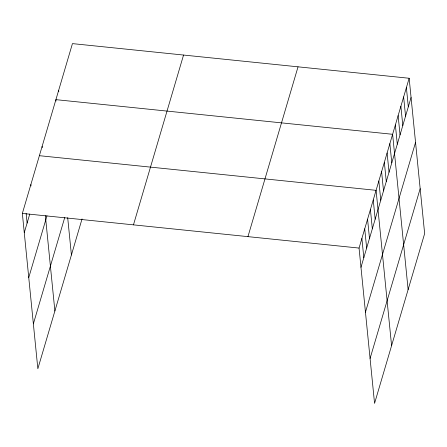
<?xml version="1.0" encoding="UTF-8"?>
<svg xmlns="http://www.w3.org/2000/svg" width="447" height="447" viewBox="0 0 447 447"><rect width="100%" height="100%" fill="white"/><g stroke="black" fill="none" stroke-linecap="round" stroke-linejoin="round"><path stroke-width="0.67" d="M82.041 218.941L37.85 368.741L22.35 213.426L72.442 43.616L409.15 78.259L424.65 233.574L374.558 403.384L359.053 248.068L409.15 78.259M24.272 232.669L29.759 214.068M28.753 277.576L46.963 215.834M33.369 323.84L64.77 217.404M133.463 224.858L183.555 55.048M247.945 236.636L298.037 66.826M360.975 267.317L411.067 97.502M365.456 312.218L415.548 142.403M370.077 358.483L420.169 188.668M39.381 155.69L376.089 190.333L391.589 345.648M22.35 213.426L359.053 248.068M406.39 87.595L408.312 106.844M403.635 96.938L405.558 116.181M400.881 106.28L402.803 125.523M398.126 115.617L400.048 134.86M395.371 124.959L397.294 144.202M408.122 289.611L392.617 134.296L55.914 99.653L56.048 101.028M389.862 143.638L391.784 162.881M387.108 152.975L389.03 172.218M384.353 162.317L386.275 181.56M381.598 171.654L383.52 190.897M378.844 180.996L380.76 200.239M373.251 199.954L375.167 219.203M370.412 209.582L372.329 228.825M367.574 219.203L369.49 238.447M364.735 228.825L366.652 248.068M361.897 238.447L363.813 257.69M58.669 90.311L58.803 91.685M67.693 217.661L71.414 254.969M42.135 146.353L42.275 147.728M45.37 215.694L54.886 311.006M30.865 184.561L31.005 185.935M26.149 213.426L27.111 223.047"/></g></svg>
